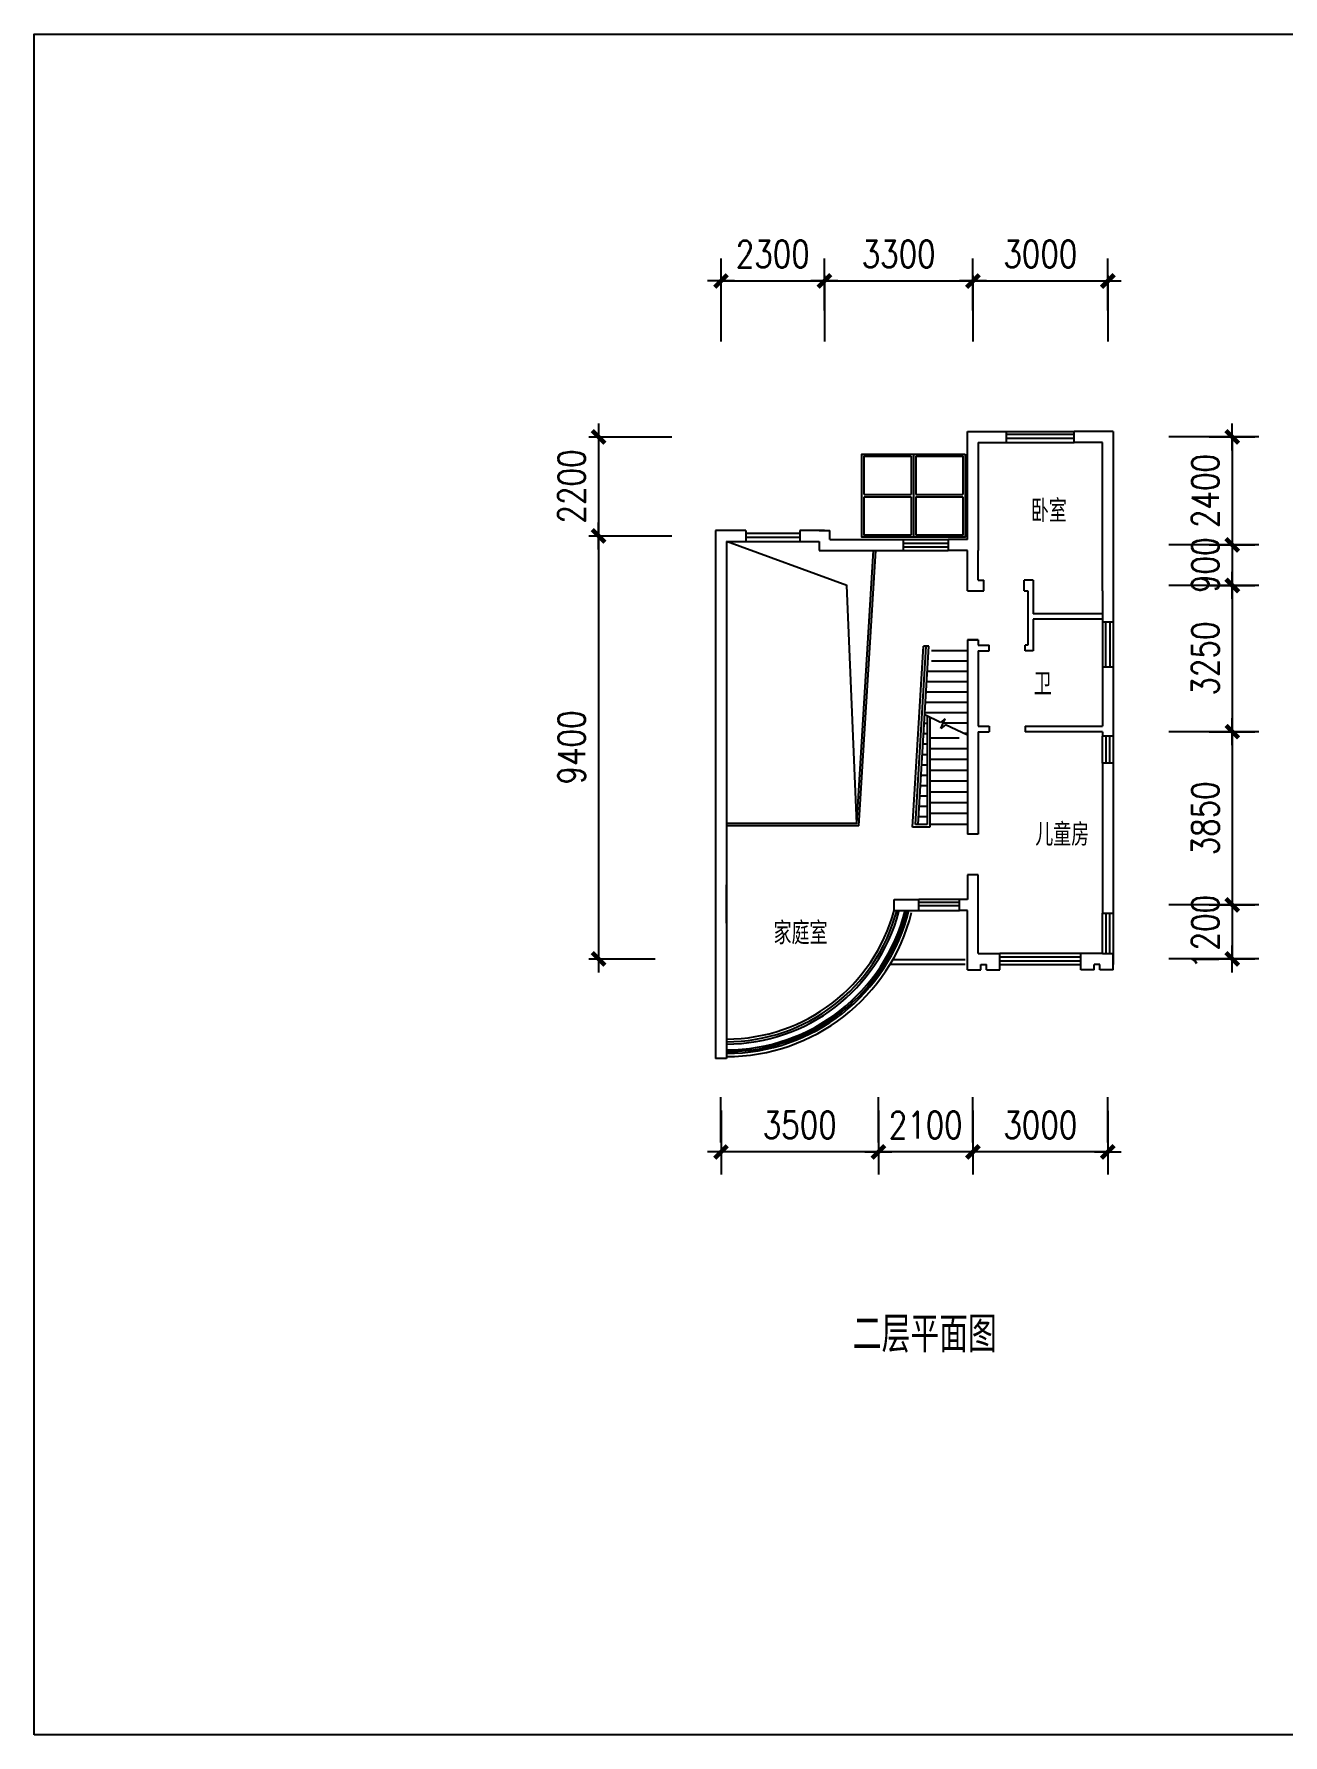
# Model space of a CAD drawing. Extents: x -144404 to 147451, y -180554 to 49126.
# Drawn here: x -78320 to -50552, y -180554 to -142754 of the extents above; entities that cross this region are included whole.
import ezdxf

# ---------------------------------------------------------------- set-up
doc = ezdxf.new("R2010")
doc.units = 0
doc.header["$LTSCALE"] = 2000
doc.header["$MEASUREMENT"] = 0
doc.linetypes.add('DASH', pattern=[0.35, 0.25, -0.1])
doc.layers.get('0').update_dxf_attribs({"color": 3, "linetype": 'CONTINUOUS'})
doc.layers.get('DEFPOINTS').update_dxf_attribs({"linetype": 'CONTINUOUS'})
for name, color, linetype in [('01_FUR', 9, 'CONTINUOUS'), ('AXIS', 3, 'CONTINUOUS'), ('JIAJU', 6, 'CONTINUOUS'), ('PUB_DIM', 3, 'CONTINUOUS'), ('PUB_HATCH', 9, 'CONTINUOUS'), ('PUB_TITLE', 4, 'CONTINUOUS'), ('S_SURFACE', 6, 'CONTINUOUS'), ('STAIR', 6, 'CONTINUOUS'), ('WALL', 255, 'CONTINUOUS'), ('WINDOW', 4, 'CONTINUOUS')]:
    doc.layers.add(name, color=color, linetype=linetype)
doc.styles.add('-宋体', font='simplex.shx', dxfattribs={"width": 0.8, "bigfont": 'hztxt.shx'})
doc.styles.add('DIM_FONT', font='SIMPLEX.shx', dxfattribs={"width": 0.8})
doc.dimstyles.new('AXIS200', dxfattribs={"dimscale": 2, "dimtxt": 300, "dimasz": 1, "dimexe": 250, "dimexo": 300, "dimgap": 150, "dimtad": 1, "dimdec": 0, "dimzin": 0, "dimtxsty": 'DIM_FONT', "dimblk": '_DIMX', "dimcen": 0.09, "dimse1": 1, "dimse2": 1, "dimclrt": 7, "dimazin": 3, "dimtfac": 1, "dimtdec": 0, "dimtix": 1, "dimtmove": 0, "dimatfit": 3, "dimtolj": 1, "dimtzin": 0})
doc.dimstyles.new('DIMA200', dxfattribs={"dimscale": 2, "dimtxt": 300, "dimasz": 1, "dimexe": 250, "dimexo": 300, "dimgap": 150, "dimtad": 1, "dimdec": 0, "dimzin": 0, "dimtxsty": 'DIM_FONT', "dimblk": '_DIMX', "dimcen": 0.09, "dimse1": 1, "dimclrt": 7, "dimazin": 3, "dimtfac": 1, "dimtdec": 0, "dimtix": 1, "dimtmove": 0, "dimatfit": 3, "dimtolj": 1, "dimtzin": 0})
doc.dimstyles.new('DIMB200', dxfattribs={"dimscale": 2, "dimtxt": 300, "dimasz": 1, "dimexe": 250, "dimexo": 300, "dimgap": 150, "dimtad": 1, "dimdec": 0, "dimzin": 0, "dimtxsty": 'DIM_FONT', "dimblk": '_DIMX', "dimcen": 0.09, "dimse2": 1, "dimclrt": 7, "dimazin": 3, "dimtfac": 1, "dimtdec": 0, "dimtix": 1, "dimtmove": 0, "dimatfit": 3, "dimtolj": 1, "dimtzin": 0})
doc.dimstyles.new('DIMN200', dxfattribs={"dimscale": 2, "dimtxt": 300, "dimasz": 1, "dimexe": 250, "dimexo": 300, "dimgap": 150, "dimtad": 1, "dimdec": 0, "dimzin": 0, "dimtxsty": 'DIM_FONT', "dimblk": '_DIMX', "dimcen": 0.09, "dimclrt": 7, "dimazin": 3, "dimtfac": 1, "dimtdec": 0, "dimtix": 1, "dimtmove": 0, "dimatfit": 3, "dimtolj": 1, "dimtzin": 0})

# ---------------------------------------------------------------- blocks, each defined once
blk = doc.blocks.new('_DIMX')
blk.add_line((-150, 0), (150, 0))
at = {"const_width": 50}
blk.add_lwpolyline([(-70, -70), (70, 70)], dxfattribs=at)
blk = doc.blocks.new('*D125')
at = {"color": 0, "linetype": 'BYBLOCK'}
for p, q in [((-70661, 157356), (-70661, 147960)), ((-70618, 157358), (-70161, 157358)), ((-70618, 147958), (-70161, 147958))]:
    blk.add_line(p, q, dxfattribs=at)
at = {"layer": 'DEFPOINTS', "color": 0, "linetype": 'BYBLOCK'}
for p in [(-71218, 157358), (-71218, 147958), (-70661, 147958)]:
    blk.add_point(p, dxfattribs=at)
at = {"color": 0, "linetype": 'BYBLOCK', "xscale": 2, "yscale": 2, "zscale": 2}
for p, rotation in [((-70661, 157358), 90), ((-70661, 147958), 270)]:
    blk.add_blockref('_DIMX', p, dxfattribs=dict(at, rotation=rotation))
at = {"color": 7, "linetype": 'BYBLOCK', "insert": (-71261, 152658), "char_height": 600, "attachment_point": 5, "rotation": 90, "style": 'DIM_FONT'}
blk.add_mtext('\\A1;9400', dxfattribs=at)
blk = doc.blocks.new('*D131')
at = {"color": 0, "linetype": 'BYBLOCK'}
for p, q in [((-57087, 153008), (-56073, 153008)), ((-56573, 153006), (-56573, 149160)), ((-57087, 149158), (-56073, 149158))]:
    blk.add_line(p, q, dxfattribs=at)
at = {"layer": 'DEFPOINTS', "color": 0, "linetype": 'BYBLOCK'}
for p in [(-57687, 153008), (-57687, 149158), (-56573, 149158)]:
    blk.add_point(p, dxfattribs=at)
at = {"color": 0, "linetype": 'BYBLOCK', "xscale": 2, "yscale": 2, "zscale": 2}
for p, rotation in [((-56573, 153008), 90), ((-56573, 149158), 270)]:
    blk.add_blockref('_DIMX', p, dxfattribs=dict(at, rotation=rotation))
at = {"color": 7, "linetype": 'BYBLOCK', "insert": (-57173, 151083), "char_height": 600, "attachment_point": 5, "rotation": 90, "style": 'DIM_FONT'}
blk.add_mtext('\\A1;3850', dxfattribs=at)
blk = doc.blocks.new('*D110')
at = {"color": 0, "linetype": 'BYBLOCK'}
for p, q in [((-57087, 149158), (-56073, 149158)), ((-56573, 149160), (-56573, 149162)), ((-56573, 149158), (-56573, 147958)), ((-57087, 147958), (-56073, 147958)), ((-56573, 147956), (-56573, 147954))]:
    blk.add_line(p, q, dxfattribs=at)
at = {"layer": 'DEFPOINTS', "color": 0, "linetype": 'BYBLOCK'}
for p in [(-57687, 149158), (-57687, 147958), (-56573, 147958)]:
    blk.add_point(p, dxfattribs=at)
at = {"color": 0, "linetype": 'BYBLOCK', "xscale": 2, "yscale": 2, "zscale": 2}
for p, rotation in [((-56573, 149158), 270), ((-56573, 147958), 90)]:
    blk.add_blockref('_DIMX', p, dxfattribs=dict(at, rotation=rotation))
at = {"color": 7, "linetype": 'BYBLOCK', "insert": (-57173, 148558), "char_height": 600, "attachment_point": 5, "rotation": 90, "style": 'DIM_FONT'}
blk.add_mtext('\\A1;1200', dxfattribs=at)
blk = doc.blocks.new('*D107')
at = {"color": 0, "linetype": 'BYBLOCK'}
for p, q in [((-67940, 144589), (-67940, 143169)), ((-64440, 144589), (-64440, 143169)), ((-64442, 143669), (-67938, 143669))]:
    blk.add_line(p, q, dxfattribs=at)
at = {"layer": 'DEFPOINTS', "color": 0, "linetype": 'BYBLOCK'}
for p in [(-67940, 145189), (-64440, 145189), (-67940, 143669)]:
    blk.add_point(p, dxfattribs=at)
at = {"color": 0, "linetype": 'BYBLOCK', "xscale": 2, "yscale": 2, "zscale": 2, "rotation": 180}
blk.add_blockref('_DIMX', (-67940, 143669), dxfattribs=at)
at = {"color": 0, "linetype": 'BYBLOCK', "xscale": 2, "yscale": 2, "zscale": 2}
blk.add_blockref('_DIMX', (-64440, 143669), dxfattribs=at)
at = {"color": 7, "linetype": 'BYBLOCK', "insert": (-66190, 144269), "char_height": 600, "attachment_point": 5, "style": 'DIM_FONT'}
blk.add_mtext('\\A1;3500', dxfattribs=at)
blk = doc.blocks.new('*D106')
at = {"color": 0, "linetype": 'BYBLOCK'}
for p, q in [((-64440, 144589), (-64440, 143169)), ((-62340, 144589), (-62340, 143169)), ((-64442, 143669), (-64444, 143669)), ((-62340, 143669), (-64440, 143669)), ((-62338, 143669), (-62336, 143669))]:
    blk.add_line(p, q, dxfattribs=at)
at = {"layer": 'DEFPOINTS', "color": 0, "linetype": 'BYBLOCK'}
for p in [(-64440, 145189), (-62340, 145189), (-64440, 143669)]:
    blk.add_point(p, dxfattribs=at)
at = {"color": 0, "linetype": 'BYBLOCK', "xscale": 2, "yscale": 2, "zscale": 2}
blk.add_blockref('_DIMX', (-64440, 143669), dxfattribs=at)
at = {"color": 0, "linetype": 'BYBLOCK', "xscale": 2, "yscale": 2, "zscale": 2, "rotation": 180}
blk.add_blockref('_DIMX', (-62340, 143669), dxfattribs=at)
at = {"color": 7, "linetype": 'BYBLOCK', "insert": (-63390, 144269), "char_height": 600, "attachment_point": 5, "style": 'DIM_FONT'}
blk.add_mtext('\\A1;2100', dxfattribs=at)
blk = doc.blocks.new('*D108')
at = {"color": 0, "linetype": 'BYBLOCK'}
for p, q in [((-62340, 144589), (-62340, 143169)), ((-59340, 144582), (-59340, 143169)), ((-59342, 143669), (-62338, 143669))]:
    blk.add_line(p, q, dxfattribs=at)
at = {"layer": 'DEFPOINTS', "color": 0, "linetype": 'BYBLOCK'}
for p in [(-62340, 145189), (-59340, 145182), (-62340, 143669)]:
    blk.add_point(p, dxfattribs=at)
at = {"color": 0, "linetype": 'BYBLOCK', "xscale": 2, "yscale": 2, "zscale": 2, "rotation": 180}
blk.add_blockref('_DIMX', (-62340, 143669), dxfattribs=at)
at = {"color": 0, "linetype": 'BYBLOCK', "xscale": 2, "yscale": 2, "zscale": 2}
blk.add_blockref('_DIMX', (-59340, 143669), dxfattribs=at)
at = {"color": 7, "linetype": 'BYBLOCK', "insert": (-60840, 144269), "char_height": 600, "attachment_point": 5, "style": 'DIM_FONT'}
blk.add_mtext('\\A1;3000', dxfattribs=at)
blk = doc.blocks.new('M_B15SGY')
at = {"linetype": 'CONTINUOUS'}
for p, q in [((-0.5, 0.5), (0.5, 0.5)), ((0.5, 0.167), (-0.5, 0.167)), ((0.5, -0.167), (-0.5, -0.167))]:
    blk.add_line(p, q, dxfattribs=at)
blk = doc.blocks.new('*D109')
at = {"color": 0, "linetype": 'BYBLOCK'}
for p, q in [((-57087, 156258), (-56073, 156258)), ((-56573, 156256), (-56573, 153010)), ((-57087, 153008), (-56073, 153008))]:
    blk.add_line(p, q, dxfattribs=at)
at = {"layer": 'DEFPOINTS', "color": 0, "linetype": 'BYBLOCK'}
for p in [(-57687, 156258), (-57687, 153008), (-56573, 153008)]:
    blk.add_point(p, dxfattribs=at)
at = {"color": 0, "linetype": 'BYBLOCK', "xscale": 2, "yscale": 2, "zscale": 2}
for p, rotation in [((-56573, 156258), 90), ((-56573, 153008), 270)]:
    blk.add_blockref('_DIMX', p, dxfattribs=dict(at, rotation=rotation))
at = {"color": 7, "linetype": 'BYBLOCK', "insert": (-57173, 154633), "char_height": 600, "attachment_point": 5, "rotation": 90, "style": 'DIM_FONT'}
blk.add_mtext('\\A1;3250', dxfattribs=at)
blk = doc.blocks.new('*D113')
at = {"color": 0, "linetype": 'BYBLOCK'}
for p, q in [((-57087, 159558), (-56073, 159558)), ((-56573, 159556), (-56573, 157160)), ((-57087, 157158), (-56073, 157158))]:
    blk.add_line(p, q, dxfattribs=at)
at = {"layer": 'DEFPOINTS', "color": 0, "linetype": 'BYBLOCK'}
for p in [(-57687, 159558), (-57687, 157158), (-56573, 157158)]:
    blk.add_point(p, dxfattribs=at)
at = {"color": 0, "linetype": 'BYBLOCK', "xscale": 2, "yscale": 2, "zscale": 2}
for p, rotation in [((-56573, 159558), 90), ((-56573, 157158), 270)]:
    blk.add_blockref('_DIMX', p, dxfattribs=dict(at, rotation=rotation))
at = {"color": 7, "linetype": 'BYBLOCK', "insert": (-57173, 158358), "char_height": 600, "attachment_point": 5, "rotation": 90, "style": 'DIM_FONT'}
blk.add_mtext('\\A1;2400', dxfattribs=at)
blk = doc.blocks.new('*D114')
at = {"color": 0, "linetype": 'BYBLOCK'}
for p, q in [((-57087, 157158), (-56073, 157158)), ((-56573, 157160), (-56573, 157162)), ((-56573, 157158), (-56573, 156258)), ((-57087, 156258), (-56073, 156258)), ((-56573, 156256), (-56573, 156254))]:
    blk.add_line(p, q, dxfattribs=at)
at = {"layer": 'DEFPOINTS', "color": 0, "linetype": 'BYBLOCK'}
for p in [(-57687, 157158), (-57687, 156258), (-56573, 156258)]:
    blk.add_point(p, dxfattribs=at)
at = {"color": 0, "linetype": 'BYBLOCK', "xscale": 2, "yscale": 2, "zscale": 2}
for p, rotation in [((-56573, 157158), 270), ((-56573, 156258), 90)]:
    blk.add_blockref('_DIMX', p, dxfattribs=dict(at, rotation=rotation))
at = {"color": 7, "linetype": 'BYBLOCK', "insert": (-57173, 156708), "char_height": 600, "attachment_point": 5, "rotation": 90, "style": 'DIM_FONT'}
blk.add_mtext('\\A1;900', dxfattribs=at)
blk = doc.blocks.new('_GCBLK')
at = {"linetype": 'DASH'}
for p, q in [((-0.5, -0.5), (-0.5, 0.5)), ((0.5, -0.5), (0.5, 0.5)), ((-0.5, 0.2), (0.5, 0.2)), ((-0.5, -0.2), (0.5, -0.2))]:
    blk.add_line(p, q, dxfattribs=at)
blk = doc.blocks.new('*D126')
at = {"color": 0, "linetype": 'BYBLOCK'}
for p, q in [((-70661, 159560), (-70661, 159562)), ((-70661, 159558), (-70661, 157358)), ((-70618, 159558), (-70161, 159558)), ((-70661, 157356), (-70661, 157354)), ((-70618, 157358), (-70161, 157358))]:
    blk.add_line(p, q, dxfattribs=at)
at = {"layer": 'DEFPOINTS', "color": 0, "linetype": 'BYBLOCK'}
for p in [(-71218, 159558), (-71218, 157358), (-70661, 157358)]:
    blk.add_point(p, dxfattribs=at)
at = {"color": 0, "linetype": 'BYBLOCK', "xscale": 2, "yscale": 2, "zscale": 2}
for p, rotation in [((-70661, 159558), 270), ((-70661, 157358), 90)]:
    blk.add_blockref('_DIMX', p, dxfattribs=dict(at, rotation=rotation))
at = {"color": 7, "linetype": 'BYBLOCK', "insert": (-71261, 158458), "char_height": 600, "attachment_point": 5, "rotation": 90, "style": 'DIM_FONT'}
blk.add_mtext('\\A1;2200', dxfattribs=at)
blk = doc.blocks.new('*D111')
at = {"color": 0, "linetype": 'BYBLOCK'}
for p, q in [((-65640, 162372), (-65640, 163524)), ((-62340, 162372), (-62340, 163524)), ((-65638, 163024), (-62342, 163024))]:
    blk.add_line(p, q, dxfattribs=at)
at = {"layer": 'DEFPOINTS', "color": 0, "linetype": 'BYBLOCK'}
for p in [(-62340, 163024), (-65640, 161772), (-62340, 161772)]:
    blk.add_point(p, dxfattribs=at)
at = {"color": 0, "linetype": 'BYBLOCK', "xscale": 2, "yscale": 2, "zscale": 2, "rotation": 180}
blk.add_blockref('_DIMX', (-65640, 163024), dxfattribs=at)
at = {"color": 0, "linetype": 'BYBLOCK', "xscale": 2, "yscale": 2, "zscale": 2}
blk.add_blockref('_DIMX', (-62340, 163024), dxfattribs=at)
at = {"color": 7, "linetype": 'BYBLOCK', "insert": (-63990, 163624), "char_height": 600, "attachment_point": 5, "style": 'DIM_FONT'}
blk.add_mtext('\\A1;3300', dxfattribs=at)
blk = doc.blocks.new('*D112')
at = {"color": 0, "linetype": 'BYBLOCK'}
for p, q in [((-67940, 162372), (-67940, 163524)), ((-65640, 162372), (-65640, 163524)), ((-67938, 163024), (-65642, 163024))]:
    blk.add_line(p, q, dxfattribs=at)
at = {"layer": 'DEFPOINTS', "color": 0, "linetype": 'BYBLOCK'}
for p in [(-65640, 163024), (-67940, 161772), (-65640, 161772)]:
    blk.add_point(p, dxfattribs=at)
at = {"color": 0, "linetype": 'BYBLOCK', "xscale": 2, "yscale": 2, "zscale": 2, "rotation": 180}
blk.add_blockref('_DIMX', (-67940, 163024), dxfattribs=at)
at = {"color": 0, "linetype": 'BYBLOCK', "xscale": 2, "yscale": 2, "zscale": 2}
blk.add_blockref('_DIMX', (-65640, 163024), dxfattribs=at)
at = {"color": 7, "linetype": 'BYBLOCK', "insert": (-66790, 163624), "char_height": 600, "attachment_point": 5, "style": 'DIM_FONT'}
blk.add_mtext('\\A1;2300', dxfattribs=at)
blk = doc.blocks.new('*D115')
at = {"color": 0, "linetype": 'BYBLOCK'}
for p, q in [((-62340, 162372), (-62340, 163524)), ((-59340, 162372), (-59340, 163524)), ((-62338, 163024), (-59342, 163024))]:
    blk.add_line(p, q, dxfattribs=at)
at = {"layer": 'DEFPOINTS', "color": 0, "linetype": 'BYBLOCK'}
for p in [(-59340, 163024), (-62340, 161772), (-59340, 161772)]:
    blk.add_point(p, dxfattribs=at)
at = {"color": 0, "linetype": 'BYBLOCK', "xscale": 2, "yscale": 2, "zscale": 2, "rotation": 180}
blk.add_blockref('_DIMX', (-62340, 163024), dxfattribs=at)
at = {"color": 0, "linetype": 'BYBLOCK', "xscale": 2, "yscale": 2, "zscale": 2}
blk.add_blockref('_DIMX', (-59340, 163024), dxfattribs=at)
at = {"color": 7, "linetype": 'BYBLOCK', "insert": (-60840, 163624), "char_height": 600, "attachment_point": 5, "style": 'DIM_FONT'}
blk.add_mtext('\\A1;3000', dxfattribs=at)

msp = doc.modelspace()

# ---------------------------------------------------------------- linework, layer by layer
at = {"color": 0, "linetype": 'BYBLOCK'}
msp.add_line((-62926.5, -162513.2), (-62926.5, -161662.6), dxfattribs=at)
at = {"layer": '01_FUR'}
for p, q in [((-60026.8, -160298.9), (-59657.9, -154228.9)), ((-59979.8, -160348.9), (-59607.8, -154228.9)), ((-58789.4, -160378.9), (-58545.1, -156358.9)), ((-58725.6, -160318.9), (-58485, -156358.9)), ((-58665.5, -160318.9), (-58424.9, -156358.9)), ((-58424.9, -156358.9), (-58545.1, -156358.9)), ((-57566.5, -156458.9), (-58365.7, -156458.9)), ((-57566.5, -156688.9), (-58365.7, -156688.9)), ((-57566.5, -157148.9), (-58472.9, -157148.9)), ((-57566.5, -156918.9), (-58458.9, -156918.9)), ((-57566.5, -157608.9), (-58500.8, -157608.9)), ((-57566.5, -157378.9), (-58486.9, -157378.9)), ((-57566.5, -157838.9), (-58514.8, -157838.9)), ((-58465.7, -157910.5), (-58465.7, -160318.9)), ((-58405.7, -157938.9), (-58405.7, -160378.9)), ((-58465.7, -158308.9), (-58543.4, -158308.9)), ((-58465.7, -158078.9), (-58532.7, -158078.9)), ((-57566.5, -158068.9), (-58105.9, -158068.9)), ((-57566.5, -158298.9), (-57643.7, -158298.9)), ((-58465.7, -158538.9), (-58557.4, -158538.9)), ((-57749.5, -158398.9), (-58405.7, -158398.9)), ((-57566.5, -158638.9), (-58405.7, -158638.9)), ((-58465.7, -158998.9), (-58585.3, -158998.9)), ((-58465.7, -158768.9), (-58571.3, -158768.9)), ((-57566.5, -158878.9), (-58405.7, -158878.9)), ((-57566.5, -159118.9), (-58405.7, -159118.9)), ((-58465.7, -159458.9), (-58613.3, -159458.9)), ((-58465.7, -159228.9), (-58599.3, -159228.9)), ((-57566.5, -159358.9), (-58405.7, -159358.9)), ((-58465.7, -159688.9), (-58627.2, -159688.9)), ((-57566.5, -159598.9), (-58405.7, -159598.9)), ((-57566.5, -159838.9), (-58405.7, -159838.9)), ((-58465.7, -160148.9), (-58655.2, -160148.9)), ((-58465.7, -159918.9), (-58641.2, -159918.9)), ((-57566.5, -160078.9), (-58405.7, -160078.9)), ((-60026.8, -160298.9), (-62926.5, -160298.9)), ((-59979.8, -160348.9), (-62926.5, -160348.9)), ((-58405.7, -160378.9), (-58789.4, -160378.9)), ((-58465.7, -160318.9), (-58725.6, -160318.9)), ((-57566.5, -160318.9), (-58405.7, -160318.9))]:
    msp.add_line(p, q, dxfattribs=at)
at = {"layer": 'AXIS'}
for p, q in [((-63046.5, -148117.4), (-63046.5, -149584.2)), ((-60746.6, -148117.4), (-60746.6, -149584.2)), ((-57446.5, -148117.4), (-57446.5, -149584.2)), ((-54446.5, -148117.4), (-54446.5, -149584.2)), ((-65986.8, -151708.8), (-64137.4, -151708.9)), ((-51086.7, -151708.8), (-53086.7, -151708.8)), ((-65986.8, -153908.8), (-64137.4, -153908.9)), ((-51086.7, -154108.8), (-53086.7, -154108.8)), ((-51086.7, -155008.8), (-53086.7, -155008.8)), ((-51086.7, -158258.9), (-53086.7, -158258.9)), ((-51086.7, -162108.9), (-53086.7, -162108.9)), ((-65986.8, -163308.9), (-64510, -163308.9)), ((-51086.7, -163308.9), (-53086.7, -163308.9)), ((-63046.5, -167385.2), (-63046.5, -166377.2)), ((-59546.5, -167385.2), (-59546.5, -166377.2)), ((-57446.5, -167385.2), (-57446.5, -166377.2)), ((-54446.5, -167385.2), (-54446.5, -166377.2))]:
    msp.add_line(p, q, dxfattribs=at)
at = {"layer": 'DEFPOINTS', "color": 0, "linetype": 'BYBLOCK'}
for p in [(-62926.5, -161228.9), (-62926.5, -162663.2)]:
    msp.add_point(p, dxfattribs=at)
at = {"layer": 'PUB_DIM'}
msp.add_lwpolyline([(-60026.8, -160298.9), (-60245.9, -155012.4), (-62926.5, -154028.9)], dxfattribs=at)
for radius, end in [(3860, 344.98532), (4100, 345.88307), (3920, 344.98532), (3970, 344.98532), (4250, 345.69651)]:
    msp.add_arc((-62926.5, -161228.9), radius, 270, end, dxfattribs=at)
at = {"layer": 'PUB_HATCH'}
msp.add_line((-60026.8, -160298.9), (-62926.5, -160298.9), dxfattribs=at)
msp.add_line((-60026.8, -160298.9), (-62926.5, -160298.9), dxfattribs=at)
msp.add_line((-60026.8, -160298.9), (-62926.5, -160298.9), dxfattribs=at)
at = {"layer": 'PUB_TITLE'}
msp.add_lwpolyline([(-78319.7, -180553.9), (-78319.7, -142753.9), (-24859.7, -142753.9), (-24859.7, -180553.9)], close=True, dxfattribs=at)
at = {"layer": 'S_SURFACE'}
for p, q in [((-58816.5, -152138.9), (-58816.5, -152988.9)), ((-58766.5, -152088.9), (-58766.5, -153938.9)), ((-58716.5, -152138.9), (-58716.5, -152988.9)), ((-59866.5, -152988.9), (-58816.5, -152988.9)), ((-59866.5, -153038.9), (-58816.5, -153038.9)), ((-58816.5, -153038.9), (-58816.5, -153888.9)), ((-58716.5, -152988.9), (-57666.5, -152988.9)), ((-58716.5, -153038.9), (-58716.5, -153888.9)), ((-58716.5, -153038.9), (-57666.5, -153038.9)), ((-57616.5, -163428.9), (-59290.3, -163428.9)), ((-57616.5, -163328.9), (-59231.6, -163328.9))]:
    msp.add_line(p, q, dxfattribs=at)
msp.add_lwpolyline([(-57616.5, -152088.9), (-57616.5, -153938.9), (-59916.5, -153938.9), (-59916.5, -152088.9)], close=True, dxfattribs=at)
for points in [[(-59866.5, -152988.9), (-59866.5, -152138.9), (-58816.5, -152138.9)], [(-58716.5, -152138.9), (-57666.5, -152138.9), (-57666.5, -152988.9)], [(-58816.5, -153888.9), (-59866.5, -153888.9), (-59866.5, -153038.9)], [(-57666.5, -153038.9), (-57666.5, -153888.9), (-58716.5, -153888.9)]]:
    msp.add_lwpolyline(points, dxfattribs=at)
at = {"layer": 'STAIR'}
for p, q in [((-58164.6, -158052.8), (-58517.7, -157886)), ((-58059.1, -157969.9), (-58164.6, -158052.8)), ((-58161.6, -158186.9), (-58059.1, -157969.9)), ((-58056.1, -158104.1), (-58161.6, -158186.9)), ((-57566.5, -158335.4), (-58056.1, -158104.1))]:
    msp.add_line(p, q, dxfattribs=at)
at = {"layer": 'WALL'}
for p, q in [((-57566.5, -153988.9), (-57566.5, -151588.9)), ((-57566.5, -151588.9), (-56696.5, -151588.9)), ((-57326.5, -151828.9), (-57326.5, -154228.9)), ((-57326.5, -151828.9), (-56696.5, -151828.9)), ((-56696.5, -151828.9), (-56696.5, -151588.9)), ((-55196.5, -151828.9), (-55196.5, -151588.9)), ((-54326.5, -151588.9), (-55196.5, -151588.9)), ((-54566.5, -151828.9), (-55196.5, -151828.9)), ((-54566.5, -155128.9), (-54566.5, -151828.9)), ((-54326.5, -151588.9), (-54326.5, -158358.7)), ((-63166.5, -153789.4), (-63166, -153788.9)), ((-63166.5, -153789.4), (-63166.5, -165519.8)), ((-62496.5, -153788.9), (-63166, -153788.9)), ((-62496.5, -153788.9), (-62496.5, -154028.9)), ((-60746.5, -153788.9), (-61296.5, -153788.9)), ((-61296.5, -153788.9), (-61296.5, -154028.9)), ((-60866.5, -153788.9), (-60626.5, -153788.9)), ((-60626.5, -153988.9), (-60626.5, -153788.9)), ((-62926.5, -154028.9), (-62926.5, -165519.8)), ((-62926.5, -154028.9), (-62496.5, -154028.9)), ((-61296.5, -154028.9), (-60867, -154028.9)), ((-60867, -154028.9), (-60866.5, -154029.4)), ((-60866.5, -154029.4), (-60866.5, -154228.9)), ((-60626.5, -153988.9), (-58996.5, -153988.9)), ((-58996.5, -153988.9), (-58996.5, -154228.9)), ((-57996.5, -153988.9), (-57996.5, -154228.9)), ((-57566.5, -153988.9), (-57996.5, -153988.9)), ((-60866.5, -154228.9), (-58996.5, -154228.9)), ((-57566.5, -154228.9), (-57996.5, -154228.9)), ((-57566.5, -155128.9), (-57566.5, -154228.9)), ((-57326.5, -154888.9), (-57326.5, -154228.9)), ((-57326.5, -154888.9), (-57206.5, -154888.9)), ((-57206.5, -155128.9), (-57206.5, -154888.9)), ((-56106.5, -154888.9), (-56306.5, -154888.9)), ((-56306.5, -155128.9), (-56306.5, -154888.9)), ((-56106.5, -154888.9), (-56106.5, -155638.9)), ((-54566.5, -154888.9), (-54566.5, -154752.7)), ((-57566.5, -155128.9), (-57206.5, -155128.9)), ((-56306.5, -155128.9), (-56226.5, -155128.9)), ((-56226.5, -155128.9), (-56226.5, -156338.8)), ((-54566.5, -155128.9), (-54566.5, -158138.9)), ((-54566.5, -155638.9), (-56106.5, -155638.9)), ((-56106.5, -155758.9), (-56106.5, -156458.8)), ((-54566.5, -155758.9), (-56106.5, -155758.9)), ((-57566.5, -156218.9), (-57566.5, -160538.9)), ((-57326.5, -156218.9), (-57566.5, -156218.9)), ((-57566.5, -156218.9), (-57326.5, -156218.9)), ((-57326.5, -156218.9), (-57326.5, -156338.8)), ((-57326.5, -156338.8), (-57086.5, -156338.8)), ((-57326.5, -156458.8), (-57086.5, -156458.8)), ((-57326.5, -156458.8), (-57326.5, -158138.9)), ((-57086.5, -156458.8), (-57086.5, -156338.8)), ((-56286.5, -156458.8), (-56286.5, -156338.8)), ((-56226.5, -156338.8), (-56286.5, -156338.8)), ((-56106.5, -156458.8), (-56286.5, -156458.8)), ((-57326.5, -157920.1), (-57326.5, -158138.9)), ((-57326.5, -158138.9), (-57086.5, -158138.9)), ((-57326.5, -158258.9), (-57326.5, -159807.6)), ((-57326.5, -158258.9), (-57326.5, -158325.8)), ((-57326.5, -158258.9), (-57086.5, -158258.9)), ((-57086.5, -158138.9), (-57086.5, -158258.9)), ((-56286.5, -158138.9), (-56286.5, -158258.9)), ((-56286.5, -158138.9), (-54566.5, -158138.9)), ((-54566.5, -158258.9), (-56286.5, -158258.9)), ((-54566.5, -158258.9), (-54566.5, -158358.7)), ((-54326.5, -158358.7), (-54566.5, -158358.7)), ((-54326.5, -158958.7), (-54566.5, -158958.7)), ((-54566.5, -158958.7), (-54566.5, -159158.9)), ((-54326.5, -158958.7), (-54326.5, -159108.9)), ((-54326.5, -159108.9), (-54326.5, -162288.9)), ((-54566.5, -159158.9), (-54566.5, -160858.9)), ((-54566.5, -159158.9), (-54566.5, -159258.9)), ((-57326.5, -159758.9), (-57326.5, -160538.9)), ((-54566.5, -159958.9), (-54566.5, -162288.9)), ((-57326.5, -160538.9), (-57566.5, -160538.9)), ((-57566.5, -161438.9), (-57566.5, -161988.9)), ((-57326.5, -161438.9), (-57566.5, -161438.9)), ((-57326.5, -163188.9), (-57326.5, -161438.9)), ((-59198.3, -162228.9), (-59198.3, -161988.9)), ((-59198.3, -161988.9), (-58646.7, -161988.9)), ((-58646.7, -162228.9), (-58646.7, -161988.9)), ((-57566.5, -161988.9), (-57746.7, -161988.9)), ((-57746.7, -162228.9), (-57746.7, -161988.9)), ((-59198.3, -162228.9), (-58646.7, -162228.9)), ((-57566.5, -162228.9), (-57746.7, -162228.9)), ((-57566.5, -163548.9), (-57566.5, -162228.9)), ((-54566.5, -162288.9), (-54326.5, -162288.9)), ((-57326.5, -163188.9), (-56846.9, -163188.9)), ((-57326.5, -163188.9), (-56846.9, -163188.9)), ((-56846.9, -163548.9), (-56846.9, -163188.9)), ((-56846.9, -163548.9), (-56846.9, -163188.9)), ((-55046.9, -163548.9), (-55046.9, -163188.9)), ((-55046.9, -163548.9), (-55046.9, -163188.9)), ((-55046.9, -163428.9), (-55046.9, -163188.9)), ((-54566.5, -163188.9), (-55046.9, -163188.9)), ((-54566.5, -163188.9), (-55046.9, -163188.9)), ((-54566.5, -163188.9), (-54326.5, -163188.9)), ((-54566.5, -163188.9), (-54326.5, -163188.9)), ((-54326.5, -163188.9), (-54326.5, -163428.9)), ((-54326.5, -163548.9), (-54326.5, -163188.9)), ((-54326.5, -163548.9), (-54326.5, -163188.9)), ((-54326.5, -163188.9), (-54326.5, -163428.9)), ((-57566.5, -163548.9), (-57267.2, -163548.9)), ((-57267.2, -163428.9), (-57147.2, -163428.9)), ((-57267.2, -163548.9), (-57267.2, -163428.9)), ((-57147.2, -163548.9), (-57147.2, -163428.9)), ((-57147.2, -163548.9), (-56846.9, -163548.9)), ((-54746.5, -163548.9), (-55046.9, -163548.9)), ((-54626.5, -163428.9), (-54746.5, -163428.9)), ((-54746.5, -163548.9), (-54746.5, -163428.9)), ((-54626.5, -163548.9), (-54626.5, -163428.9)), ((-54326.5, -163548.9), (-54626.5, -163548.9)), ((-62926.5, -165519.8), (-63166.5, -165519.8))]:
    msp.add_line(p, q, dxfattribs=at)
at = {"layer": 'WINDOW'}
for p, q in [((-56696.5, -151588.9), (-55196.5, -151588.9)), ((-56696.5, -151648.9), (-55196.5, -151648.9)), ((-56696.5, -151738.9), (-55196.5, -151738.9)), ((-56696.5, -151828.9), (-55196.5, -151828.9)), ((-62496.5, -153848.9), (-61296.5, -153848.9)), ((-62496.5, -153938.9), (-61296.5, -153938.9)), ((-62496.5, -154028.9), (-61296.5, -154028.9)), ((-58996.5, -153988.9), (-57996.5, -153988.9)), ((-54326.5, -158358.7), (-54326.5, -158958.7)), ((-58646.7, -162228.9), (-57746.7, -162228.9)), ((-54326.5, -162288.9), (-54326.5, -163188.9)), ((-56846.9, -163428.9), (-55046.9, -163428.9))]:
    msp.add_line(p, q, dxfattribs=at)
for radius, end in [(4140, 346.02225), (4180, 346.15868)]:
    msp.add_arc((-62926.5, -161228.9), radius, 270, end, dxfattribs=at)

# ---------------------------------------------------------------- block references
at = {"layer": 'WINDOW', "xscale": -1000, "yscale": 230, "zscale": 1000}
msp.add_blockref('M_B15SGY', (-58496.5, -154190.6), dxfattribs=at)
at = {"layer": 'WINDOW'}
for name, p, xscale, yscale, zscale, rotation in [('_GCBLK', (-54446.5, -156318.9), 1000, 240, 1000, 270), ('M_B15SGY', (-54526.5, -158658.7), 600, 240, 600, 270), ('M_B15SGY', (-58196.7, -162022.2), -900, 200, 900, 180), ('M_B15SGY', (-54526.5, -162738.9), 900, 240, 900, 270), ('M_B15SGY', (-55946.9, -163228.9), -1800, 240, 1800, 180)]:
    msp.add_blockref(name, p, dxfattribs=dict(at, xscale=xscale, yscale=yscale, zscale=zscale, rotation=rotation))

# ---------------------------------------------------------------- texts
at = {"layer": 'JIAJU', "style": '-宋体', "width": 0.8}
for s, height, p in [('卧室', 500, (-56158.4, -153601)), ('卫', 500, (-56093.1, -157446.6)), ('儿童房', 500, (-56059.9, -160794.2)), ('家庭室', 500, (-61877.8, -162984.5)), ('二层平面图  ', 800, (-60115.3, -172051.9))]:
    msp.add_text(s, height=height, dxfattribs=at).set_placement(p)

# ---------------------------------------------------------------- dimensions: what is measured, and where the dimension line sits
at = {"layer": 'AXIS'}
for base, p1, p2, dimstyle, picture, middle in [((-60746.5, -148242.2), (-63046.5, -149494.5), (-60746.5, -149494.5), 'DIMN200', '*D112', (-61896.5, -147642.2)), ((-57446.5, -148242.2), (-60746.5, -149494.5), (-57446.5, -149494.5), 'DIMB200', '*D111', (-59096.5, -147642.2)), ((-54446.5, -148242.2), (-57446.5, -149494.5), (-54446.5, -149494.5), 'AXIS200', '*D115', (-55946.5, -147642.2)), ((-63046.5, -167597.6), (-59546.5, -166077.2), (-63046.5, -166077.2), 'AXIS200', '*D107', (-61296.5, -166997.6)), ((-59546.5, -167597.6), (-57446.5, -166077.2), (-59546.5, -166077.2), 'AXIS200', '*D106', (-58496.5, -166997.6)), ((-57446.5, -167597.6), (-54446.5, -166084), (-57446.5, -166077.2), 'AXIS200', '*D108', (-55946.5, -166997.6))]:
    dim = msp.add_linear_dim(base=base, p1=p1, p2=p2, dimstyle=dimstyle, override={"dimblk1": '_DIMX', "dimblk2": '_DIMX', "dimsah": 1, "dimse1": 0, "dimse2": 0}, dxfattribs=at)
    dim.commit()
    dim.dimension.update_dxf_attribs({"geometry": picture, "text_midpoint": middle, "insert": (4893.7, -311266.4)})
for base, p1, p2, angle, dimstyle, picture, middle in [((-65767, -153908.9), (-66324.6, -151708.9), (-66324.6, -153908.9), 90, 'DIMN200', '*D126', (-66367, -152808.9)), ((-51679.2, -154108.8), (-52793, -151708.9), (-52793, -154108.8), 270, 'DIMN200', '*D113', (-52279.2, -152908.9)), ((-65767, -163308.9), (-66324.6, -153908.8), (-66324.6, -163308.9), 90, 'DIMA200', '*D125', (-66367, -158608.9)), ((-51679.2, -155008.9), (-52793, -154108.9), (-52793, -155008.9), 270, 'DIMN200', '*D114', (-52279.2, -154558.9)), ((-51679.2, -158258.9), (-52793, -155008.9), (-52793, -158258.9), 270, 'AXIS200', '*D109', (-52279.2, -156633.9)), ((-51679.2, -162108.9), (-52793, -158258.9), (-52793, -162108.9), 270, 'DIMA200', '*D131', (-52279.2, -160183.9)), ((-51679.2, -163308.9), (-52793, -162108.9), (-52793, -163308.9), 270, 'DIMB200', '*D110', (-52279.2, -162708.9))]:
    dim = msp.add_linear_dim(base=base, p1=p1, p2=p2, angle=angle, dimstyle=dimstyle, override={"dimblk1": '_DIMX', "dimblk2": '_DIMX', "dimsah": 1, "dimse1": 0, "dimse2": 0}, dxfattribs=at)
    dim.commit()
    dim.dimension.update_dxf_attribs({"geometry": picture, "text_midpoint": middle, "insert": (4893.7, -311266.4)})

doc.saveas('drawing.dxf')
